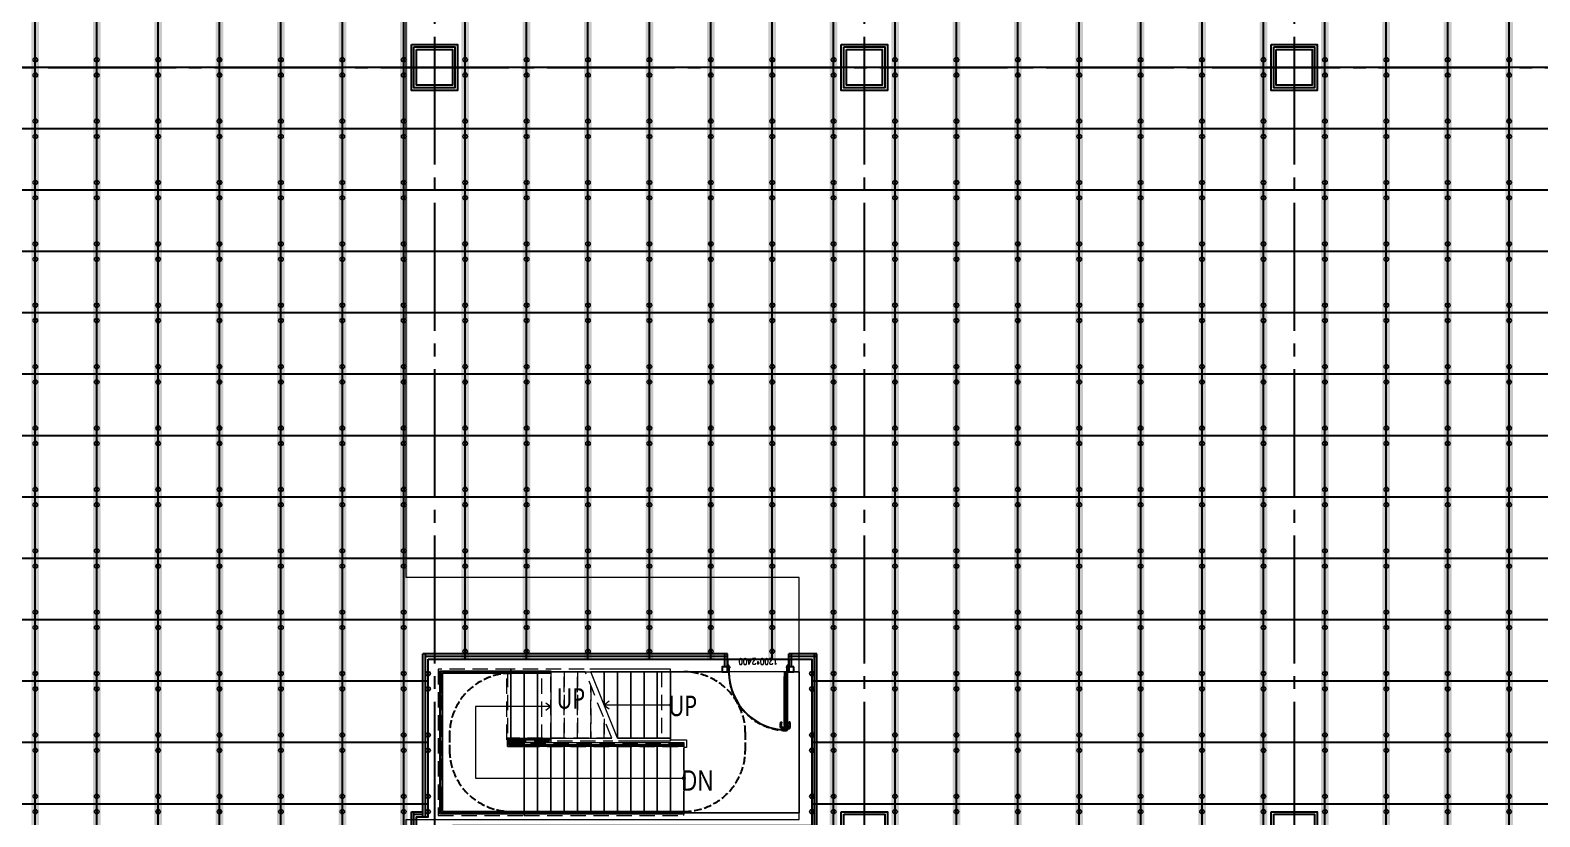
# Model space of a CAD drawing. Header units: millimetres. Extents: x -960 to 41501, y -1010 to 11880.
# Drawn here: x 15170 to 18120, y 4535 to 6073 of the extents above; entities that cross this region are included whole.
import ezdxf
from ezdxf.enums import TextEntityAlignment as Align

# ---------------------------------------------------------------- set-up
doc = ezdxf.new("R2010")
doc.units = ezdxf.units.MM
doc.header["$LTSCALE"] = 100
for name, pattern in [('188K-SM-03-F10-ARCH-PA-Y2257103$0$HIDDEN2', [0.1875, 0.125, -0.0625]), ('X-S-FAB-L10$0$COL-CEN-LIN', [3.25, 2.5, -0.25, 0.25, -0.25]), ('X-S-FAB-L10$0$HIDDEN', [0.4, 0.3, -0.1]), ('X-S-FAB-L10$0$JJP_虛線(退縮線、投影線、地下室範圍、非屬本工程、圖面分區)', [0.45, 0.3, -0.15]), ('X-S-FAB-L10$0$虛線', [0.846667, 0.423333, -0.423333])]:
    doc.linetypes.add(name, pattern=pattern)
for name, color, linetype in [('0-XREF', 7, 'Continuous'), ('188K-SM-03-F10-ARCH-CEIL-Y2257103$0$0-xref', 7, 'Continuous'), ('188K-SM-03-F10-ARCH-CEIL-Y2257103$0$K-CEIL-4.2', 6, 'Continuous'), ('188K-SM-03-F10-ARCH-CEIL-Y2257103$0$K-CEIL-4.2-AREA', 6, 'Continuous'), ('188K-SM-03-F10-ARCH-CEIL-Y2257103$0$K-鋼構', 111, 'Continuous'), ('188K-SM-03-F10-ARCH-PA-Y2257103$0$K-P1S-4.2-單抗', 53, 'Continuous'), ('188K-SM-03-F10-ARCH-PA-Y2257103$0$K-岩棉 2hr 7.5-單抗', 53, 'Continuous'), ('188K-SM-03-F10-ARCH-PA-Y2257103$0$非YK-K-防火門', 53, 'Continuous'), ('X-S-FAB-L10$0$0-DIM-TXT', 8, 'Continuous'), ('X-S-FAB-L10$0$A-STRS', 8, 'Continuous'), ('X-S-FAB-L10$0$A-TEXT', 8, 'Continuous'), ('X-S-FAB-L10$0$A-WALL-IN', 8, 'Continuous'), ('X-S-FAB-L10$0$BLOCK', 8, 'Continuous'), ('X-S-FAB-L10$0$CCL', 8, 'X-S-FAB-L10$0$COL-CEN-LIN'), ('X-S-FAB-L10$0$COL-S', 8, 'Continuous'), ('X-S-FAB-L10$0$DW_Frame', 8, 'Continuous'), ('X-S-FAB-L10$0$HID', 8, 'X-S-FAB-L10$0$HIDDEN'), ('X-S-FAB-L10$0$S-FNDN', 8, 'Continuous'), ('X-S-FAB-L10$0$S-SLAB-SHOW', 8, 'Continuous')]:
    doc.layers.add(name, color=color, linetype=linetype)
doc.layers.add('188K-SM-03-F10-ARCH-CEIL-Y2257103$0$K-吊點-標準', color=6, linetype='Continuous', lineweight=9)
doc.styles.add('188K-SM-03-F10-ARCH-PA-Y2257103$0$Standard', font='txt.shx', dxfattribs={"bigfont": 'chineset.shx'})
doc.styles.add('X-S-FAB-L10$0$CHINA', font='simplex.shx', dxfattribs={"width": 0.75, "bigfont": 'chineset.shx'})
doc.styles.add('X-S-FAB-L10$0$Standard', font='', dxfattribs={"width": 0.8})
doc.styles.add('X-S-FAB-L10$0$TG_NOTE_TEXT', font='simplex.shx', dxfattribs={"width": 0.75, "bigfont": 'chineset.shx'})
doc.styles.get('X-S-FAB-L10$0$Standard').set_extended_font_data('Microsoft JhengHei')

# ---------------------------------------------------------------- blocks, each defined once
blk = doc.blocks.new('X-S-FAB-L10$0$FAB2-L05')
at = {"layer": 'X-S-FAB-L10$0$CCL'}
for p, q in [((-10200, 11005), (-10200, 0)), ((-9360, 11005), (-9360, 0)), ((-8520, 11005), (-8520, 0)), ((-26880, 6720), (1210, 6720))]:
    blk.add_line(p, q, dxfattribs=at)
at = {"layer": 'X-S-FAB-L10$0$COL-S'}
for points in [[(-10235, 6755), (-10165, 6755), (-10165, 6685), (-10235, 6685)], [(-9395, 6755), (-9325, 6755), (-9325, 6685), (-9395, 6685)], [(-8555, 6755), (-8485, 6755), (-8485, 6685), (-8555, 6685)]]:
    blk.add_lwpolyline(points, close=True, dxfattribs=at)
blk = doc.blocks.new('X-S-FAB-L10')
for p, q in [((16532.5, 4843.5), (16532.5, 4818.5)), ((16652.5, 4843.5), (16652.5, 4818.5))]:
    blk.add_line(p, q)
blk.add_lwpolyline([(16649.5, 4818.5), (16649.5, 4704.5), (16645.1, 4704.5), (16645.1, 4818.5)], close=True)
blk.add_arc((16649.5, 4818.5), 114, 180, 270)
at = {"layer": 'X-S-FAB-L10$0$A-STRS', "linetype": 'X-S-FAB-L10$0$JJP_虛線(退縮線、投影線、地下室範圍、非屬本工程、圖面分區)', "lineweight": 0}
for p, q in [((16109.5, 4823.5), (15967.5, 4823.5)), ((15967.5, 4823.5), (15967.5, 4537.5)), ((15972.5, 4542.5), (15972.5, 4818.5)), ((15972.5, 4818.5), (16109.5, 4818.5)), ((15972.5, 4818.5), (15972.5, 4542.5)), ((16109.5, 4818.5), (15972.5, 4818.5)), ((16101.7, 4685.5), (16101.7, 4815.5)), ((16103, 4818.5), (16103, 4688.5)), ((16252.7, 4823.5), (16109.5, 4823.5)), ((16109.5, 4823.5), (16109.5, 4818.5)), ((16109.5, 4818.5), (16109.5, 4823.5)), ((16109.5, 4818.5), (16254.7, 4818.5)), ((16109.5, 4688.5), (16109.5, 4818.5)), ((16109.5, 4688.5), (16109.5, 4818.5)), ((16109.5, 4688.5), (16109.5, 4818.5)), ((16135.5, 4818.5), (16109.5, 4818.5)), ((16109.5, 4818.5), (16109.5, 4688.5)), ((16109.5, 4688.5), (16109.5, 4818.5)), ((16135.5, 4688.5), (16135.5, 4818.5)), ((16161.5, 4818.5), (16135.5, 4818.5)), ((16135.5, 4818.5), (16135.5, 4688.5)), ((16135.5, 4688.5), (16135.5, 4818.5)), ((16161.5, 4688.5), (16161.5, 4818.5)), ((16187.5, 4818.5), (16161.5, 4818.5)), ((16161.5, 4818.5), (16161.5, 4688.5)), ((16161.5, 4688.5), (16161.5, 4818.5)), ((16170.1, 4685.5), (16170.1, 4815.5)), ((16187.5, 4688.5), (16187.5, 4818.5)), ((16213.5, 4818.5), (16187.5, 4818.5)), ((16187.5, 4818.5), (16187.5, 4688.5)), ((16187.5, 4688.5), (16187.5, 4818.5)), ((16213.5, 4688.5), (16213.5, 4818.5)), ((16239.5, 4818.5), (16213.5, 4818.5)), ((16213.5, 4818.5), (16213.5, 4688.5)), ((16213.5, 4688.5), (16213.5, 4818.5)), ((16239.5, 4688.5), (16239.5, 4818.5)), ((16254.7, 4818.5), (16239.5, 4818.5)), ((16239.5, 4818.5), (16239.5, 4688.5)), ((16239.5, 4688.5), (16239.5, 4818.5)), ((16306.7, 4688.5), (16254.7, 4818.5)), ((16403.5, 4818.5), (16403.5, 4688.5)), ((16265.5, 4688.5), (16265.5, 4791.6)), ((16265.5, 4791.6), (16265.5, 4688.5)), ((16265.5, 4688.5), (16265.5, 4791.6)), ((16291.5, 4688.5), (16291.5, 4726.6)), ((16291.5, 4726.6), (16291.5, 4688.5)), ((16291.5, 4688.5), (16291.5, 4726.6)), ((16105.5, 4685.5), (16101.7, 4685.5)), ((16109.5, 4688.5), (16102.5, 4688.5)), ((16102.5, 4688.5), (16102.5, 4672.5)), ((16102.5, 4672.5), (16102.5, 4688.5)), ((16102.5, 4688.5), (16109.5, 4688.5)), ((16102.5, 4672.5), (16135.5, 4672.5)), ((16135.5, 4672.5), (16102.5, 4672.5)), ((16107.5, 4677.5), (16107.5, 4683.5)), ((16107.5, 4683.5), (16109.5, 4683.5)), ((16135.5, 4677.5), (16107.5, 4677.5)), ((16306.7, 4688.5), (16109.5, 4688.5)), ((16109.5, 4688.5), (16109.5, 4683.5)), ((16109.5, 4683.5), (16109.5, 4688.5)), ((16109.5, 4688.5), (16135.5, 4688.5)), ((16109.5, 4683.5), (16308.7, 4683.5)), ((16135.5, 4688.5), (16161.5, 4688.5)), ((16135.5, 4672.5), (16135.5, 4677.5)), ((16447.5, 4677.5), (16135.5, 4677.5)), ((16135.5, 4677.5), (16135.5, 4672.5)), ((16135.5, 4545.5), (16135.5, 4675.5)), ((16135.5, 4672.5), (16447.5, 4672.5)), ((16135.5, 4672.5), (16135.5, 4542.5)), ((16135.5, 4672.5), (16135.5, 4542.5)), ((16135.5, 4672.5), (16135.5, 4542.5)), ((16135.5, 4542.5), (16135.5, 4672.5)), ((16161.5, 4672.5), (16135.5, 4672.5)), ((16135.5, 4672.5), (16135.5, 4542.5)), ((16161.5, 4688.5), (16187.5, 4688.5)), ((16161.5, 4672.5), (16161.5, 4542.5)), ((16161.5, 4542.5), (16161.5, 4672.5)), ((16161.5, 4672.5), (16161.5, 4542.5)), ((16187.5, 4672.5), (16161.5, 4672.5)), ((16187.5, 4688.5), (16213.5, 4688.5)), ((16187.5, 4672.5), (16187.5, 4542.5)), ((16187.5, 4542.5), (16187.5, 4672.5)), ((16187.5, 4672.5), (16187.5, 4542.5)), ((16213.5, 4672.5), (16187.5, 4672.5)), ((16213.5, 4688.5), (16239.5, 4688.5)), ((16213.5, 4672.5), (16213.5, 4542.5)), ((16213.5, 4542.5), (16213.5, 4672.5)), ((16213.5, 4672.5), (16213.5, 4542.5)), ((16239.5, 4672.5), (16213.5, 4672.5)), ((16239.5, 4688.5), (16265.5, 4688.5)), ((16239.5, 4672.5), (16239.5, 4542.5)), ((16239.5, 4542.5), (16239.5, 4672.5)), ((16239.5, 4672.5), (16239.5, 4542.5)), ((16265.5, 4672.5), (16239.5, 4672.5)), ((16265.5, 4688.5), (16291.5, 4688.5)), ((16265.5, 4672.5), (16265.5, 4542.5)), ((16265.5, 4542.5), (16265.5, 4672.5)), ((16265.5, 4672.5), (16265.5, 4542.5)), ((16291.5, 4672.5), (16265.5, 4672.5)), ((16291.5, 4688.5), (16306.7, 4688.5)), ((16291.5, 4672.5), (16291.5, 4542.5)), ((16291.5, 4542.5), (16291.5, 4672.5)), ((16291.5, 4672.5), (16291.5, 4542.5)), ((16317.5, 4672.5), (16291.5, 4672.5)), ((16317.5, 4672.5), (16317.5, 4542.5)), ((16317.5, 4542.5), (16317.5, 4672.5)), ((16317.5, 4672.5), (16317.5, 4542.5)), ((16343.5, 4672.5), (16317.5, 4672.5)), ((16343.5, 4672.5), (16343.5, 4542.5)), ((16343.5, 4542.5), (16343.5, 4672.5)), ((16343.5, 4672.5), (16343.5, 4542.5)), ((16369.5, 4672.5), (16343.5, 4672.5)), ((16369.5, 4672.5), (16369.5, 4542.5)), ((16369.5, 4542.5), (16369.5, 4672.5)), ((16369.5, 4672.5), (16369.5, 4542.5)), ((16395.5, 4672.5), (16369.5, 4672.5)), ((16395.5, 4672.5), (16395.5, 4542.5)), ((16395.5, 4542.5), (16395.5, 4672.5)), ((16395.5, 4672.5), (16395.5, 4542.5)), ((16421.5, 4672.5), (16395.5, 4672.5)), ((16421.5, 4672.5), (16421.5, 4542.5)), ((16421.5, 4542.5), (16421.5, 4672.5)), ((16421.5, 4672.5), (16421.5, 4542.5)), ((16447.5, 4672.5), (16421.5, 4672.5)), ((16447.5, 4672.5), (16447.5, 4677.5)), ((16447.5, 4542.5), (16447.5, 4672.5)), ((15967.5, 4537.5), (16135.5, 4537.5)), ((16135.5, 4542.5), (15972.5, 4542.5)), ((15972.5, 4542.5), (16135.5, 4542.5)), ((16135.5, 4537.5), (16135.5, 4542.5)), ((16447.5, 4542.5), (16135.5, 4542.5)), ((16135.5, 4542.5), (16135.5, 4537.5)), ((16135.5, 4542.5), (16161.5, 4542.5)), ((16135.5, 4537.5), (16447.5, 4537.5)), ((16161.5, 4542.5), (16187.5, 4542.5)), ((16187.5, 4542.5), (16213.5, 4542.5)), ((16213.5, 4542.5), (16239.5, 4542.5)), ((16239.5, 4542.5), (16265.5, 4542.5)), ((16265.5, 4542.5), (16291.5, 4542.5)), ((16291.5, 4542.5), (16317.5, 4542.5)), ((16317.5, 4542.5), (16343.5, 4542.5)), ((16343.5, 4542.5), (16369.5, 4542.5)), ((16369.5, 4542.5), (16395.5, 4542.5)), ((16395.5, 4542.5), (16421.5, 4542.5)), ((16421.5, 4542.5), (16447.5, 4542.5)), ((16447.5, 4537.5), (16447.5, 4542.5))]:
    blk.add_line(p, q, dxfattribs=at)
at = {"layer": 'X-S-FAB-L10$0$A-STRS', "lineweight": 0}
for p, q in [((15970.5, 4540.5), (15970.5, 4820.5)), ((15970.5, 4820.5), (16109.5, 4820.5)), ((16109.5, 4815.5), (15975.5, 4815.5)), ((15975.5, 4815.5), (15975.5, 4545.5)), ((15975.5, 4545.5), (15975.5, 4815.5)), ((15975.5, 4815.5), (16101.7, 4815.5)), ((15975.5, 4545.5), (15975.5, 4815.5)), ((15975.5, 4815.5), (16109.5, 4815.5)), ((16101.7, 4815.5), (16109.5, 4815.5)), ((16109.5, 4815.5), (16109.5, 4820.5)), ((16109.5, 4820.5), (16187.5, 4820.5)), ((16109.5, 4820.5), (16109.5, 4815.5)), ((16187.5, 4815.5), (16109.5, 4815.5)), ((16109.5, 4815.5), (16187.5, 4815.5)), ((16109.5, 4815.5), (16109.5, 4685.5)), ((16109.5, 4815.5), (16109.5, 4685.5)), ((16109.5, 4815.5), (16109.5, 4685.5)), ((16109.5, 4685.5), (16109.5, 4815.5)), ((16109.5, 4815.5), (16135.5, 4815.5)), ((16109.5, 4815.5), (16109.5, 4685.5)), ((16135.5, 4815.5), (16135.5, 4685.5)), ((16135.5, 4685.5), (16135.5, 4815.5)), ((16135.5, 4815.5), (16161.5, 4815.5)), ((16135.5, 4815.5), (16135.5, 4685.5)), ((16161.5, 4815.5), (16161.5, 4685.5)), ((16161.5, 4685.5), (16161.5, 4815.5)), ((16161.5, 4815.5), (16187.5, 4815.5)), ((16161.5, 4815.5), (16161.5, 4685.5)), ((16187.5, 4820.5), (16187.5, 4815.5)), ((16187.5, 4815.5), (16187.5, 4685.5)), ((16187.5, 4815.5), (16187.5, 4685.5)), ((16421.5, 4823.5), (16263.5, 4823.5)), ((16265.5, 4818.5), (16421.5, 4818.5)), ((16421.5, 4818.5), (16265.5, 4818.5)), ((16291.5, 4818.5), (16265.5, 4818.5)), ((16317.5, 4688.5), (16265.5, 4818.5)), ((16291.5, 4753.5), (16291.5, 4818.5)), ((16317.5, 4818.5), (16291.5, 4818.5)), ((16291.5, 4818.5), (16291.5, 4753.5)), ((16291.5, 4753.5), (16291.5, 4818.5)), ((16317.5, 4688.5), (16317.5, 4818.5)), ((16343.5, 4818.5), (16317.5, 4818.5)), ((16317.5, 4818.5), (16317.5, 4688.5)), ((16317.5, 4688.5), (16317.5, 4818.5)), ((16343.5, 4688.5), (16343.5, 4818.5)), ((16369.5, 4818.5), (16343.5, 4818.5)), ((16343.5, 4818.5), (16343.5, 4688.5)), ((16343.5, 4688.5), (16343.5, 4818.5)), ((16369.5, 4688.5), (16369.5, 4818.5)), ((16395.5, 4818.5), (16369.5, 4818.5)), ((16369.5, 4818.5), (16369.5, 4688.5)), ((16369.5, 4688.5), (16369.5, 4818.5)), ((16395.5, 4688.5), (16395.5, 4818.5)), ((16421.5, 4818.5), (16395.5, 4818.5)), ((16395.5, 4818.5), (16395.5, 4688.5)), ((16395.5, 4688.5), (16395.5, 4818.5)), ((16421.5, 4818.5), (16421.5, 4823.5)), ((16421.5, 4688.5), (16421.5, 4818.5)), ((16421.5, 4688.5), (16421.5, 4818.5)), ((16109.5, 4750.5), (16040.5, 4750.5)), ((16040.5, 4750.5), (16040.5, 4610.5)), ((16161.5, 4750.5), (16109.5, 4750.5)), ((16187.5, 4750.5), (16161.5, 4750.5)), ((16177.5, 4758), (16187.5, 4750.5)), ((16187.5, 4750.5), (16177.5, 4743)), ((16301.5, 4761), (16291.5, 4753.5)), ((16395.5, 4753.5), (16291.5, 4753.5)), ((16291.5, 4753.5), (16301.5, 4746)), ((16421.5, 4753.5), (16395.5, 4753.5)), ((16105.5, 4675.5), (16105.5, 4685.5)), ((16105.5, 4685.5), (16109.5, 4685.5)), ((16109.5, 4685.5), (16105.5, 4685.5)), ((16105.5, 4685.5), (16105.5, 4675.5)), ((16109.5, 4685.5), (16105.5, 4685.5)), ((16105.5, 4685.5), (16105.5, 4675.5)), ((16135.5, 4675.5), (16105.5, 4675.5)), ((16105.5, 4675.5), (16135.5, 4675.5)), ((16105.5, 4675.5), (16135.5, 4675.5)), ((16109.5, 4680.5), (16109.5, 4685.5)), ((16109.5, 4685.5), (16187.5, 4685.5)), ((16109.5, 4685.5), (16109.5, 4680.5)), ((16187.5, 4685.5), (16109.5, 4685.5)), ((16135.5, 4685.5), (16109.5, 4685.5)), ((16187.5, 4680.5), (16109.5, 4680.5)), ((16109.5, 4680.5), (16110.5, 4680.5)), ((16110.5, 4680.5), (16135.5, 4680.5)), ((16161.5, 4685.5), (16135.5, 4685.5)), ((16135.5, 4680.5), (16135.5, 4675.5)), ((16135.5, 4680.5), (16447.5, 4680.5)), ((16135.5, 4675.5), (16135.5, 4680.5)), ((16447.5, 4675.5), (16135.5, 4675.5)), ((16135.5, 4675.5), (16447.5, 4675.5)), ((16135.5, 4545.5), (16135.5, 4675.5)), ((16135.5, 4545.5), (16135.5, 4675.5)), ((16135.5, 4675.5), (16135.5, 4545.5)), ((16135.5, 4545.5), (16135.5, 4675.5)), ((16135.5, 4675.5), (16161.5, 4675.5)), ((16187.5, 4685.5), (16161.5, 4685.5)), ((16161.5, 4545.5), (16161.5, 4675.5)), ((16161.5, 4675.5), (16161.5, 4545.5)), ((16161.5, 4545.5), (16161.5, 4675.5)), ((16161.5, 4675.5), (16187.5, 4675.5)), ((16187.5, 4685.5), (16187.5, 4680.5)), ((16187.5, 4545.5), (16187.5, 4675.5)), ((16187.5, 4675.5), (16187.5, 4545.5)), ((16187.5, 4545.5), (16187.5, 4675.5)), ((16187.5, 4675.5), (16213.5, 4675.5)), ((16213.5, 4545.5), (16213.5, 4675.5)), ((16213.5, 4675.5), (16213.5, 4545.5)), ((16213.5, 4545.5), (16213.5, 4675.5)), ((16213.5, 4675.5), (16239.5, 4675.5)), ((16239.5, 4545.5), (16239.5, 4675.5)), ((16239.5, 4675.5), (16239.5, 4545.5)), ((16239.5, 4545.5), (16239.5, 4675.5)), ((16239.5, 4675.5), (16265.5, 4675.5)), ((16265.5, 4545.5), (16265.5, 4675.5)), ((16265.5, 4675.5), (16265.5, 4545.5)), ((16265.5, 4545.5), (16265.5, 4675.5)), ((16265.5, 4675.5), (16291.5, 4675.5)), ((16291.5, 4545.5), (16291.5, 4675.5)), ((16291.5, 4675.5), (16291.5, 4545.5)), ((16291.5, 4545.5), (16291.5, 4675.5)), ((16291.5, 4675.5), (16317.5, 4675.5)), ((16421.5, 4688.5), (16317.5, 4688.5)), ((16317.5, 4688.5), (16421.5, 4688.5)), ((16317.5, 4688.5), (16343.5, 4688.5)), ((16317.5, 4545.5), (16317.5, 4675.5)), ((16317.5, 4675.5), (16317.5, 4545.5)), ((16317.5, 4545.5), (16317.5, 4675.5)), ((16317.5, 4675.5), (16343.5, 4675.5)), ((16319.5, 4683.5), (16421.5, 4683.5)), ((16343.5, 4688.5), (16369.5, 4688.5)), ((16343.5, 4545.5), (16343.5, 4675.5)), ((16343.5, 4675.5), (16343.5, 4545.5)), ((16343.5, 4545.5), (16343.5, 4675.5)), ((16343.5, 4675.5), (16369.5, 4675.5)), ((16369.5, 4688.5), (16395.5, 4688.5)), ((16369.5, 4545.5), (16369.5, 4675.5)), ((16369.5, 4675.5), (16369.5, 4545.5)), ((16369.5, 4545.5), (16369.5, 4675.5)), ((16369.5, 4675.5), (16395.5, 4675.5)), ((16395.5, 4688.5), (16421.5, 4688.5)), ((16395.5, 4545.5), (16395.5, 4675.5)), ((16395.5, 4675.5), (16395.5, 4545.5)), ((16395.5, 4545.5), (16395.5, 4675.5)), ((16395.5, 4675.5), (16421.5, 4675.5)), ((16421.5, 4683.5), (16421.5, 4688.5)), ((16421.5, 4545.5), (16421.5, 4675.5)), ((16421.5, 4675.5), (16421.5, 4545.5)), ((16421.5, 4545.5), (16421.5, 4675.5)), ((16421.5, 4675.5), (16447.5, 4675.5)), ((16447.5, 4680.5), (16447.5, 4675.5)), ((16447.5, 4675.5), (16447.5, 4545.5)), ((16447.5, 4675.5), (16447.5, 4545.5)), ((16040.5, 4610.5), (16135.5, 4610.5)), ((16135.5, 4610.5), (16421.5, 4610.5)), ((16421.5, 4610.5), (16447.5, 4610.5)), ((15975.5, 4545.5), (16135.5, 4545.5)), ((16135.5, 4545.5), (15975.5, 4545.5)), ((16135.5, 4545.5), (15975.5, 4545.5)), ((16135.5, 4545.5), (16135.5, 4540.5)), ((16135.5, 4545.5), (16447.5, 4545.5)), ((16135.5, 4540.5), (16135.5, 4545.5)), ((16447.5, 4545.5), (16135.5, 4545.5)), ((16161.5, 4545.5), (16135.5, 4545.5)), ((16187.5, 4545.5), (16161.5, 4545.5)), ((16213.5, 4545.5), (16187.5, 4545.5)), ((16239.5, 4545.5), (16213.5, 4545.5)), ((16265.5, 4545.5), (16239.5, 4545.5)), ((16291.5, 4545.5), (16265.5, 4545.5)), ((16317.5, 4545.5), (16291.5, 4545.5)), ((16343.5, 4545.5), (16317.5, 4545.5)), ((16369.5, 4545.5), (16343.5, 4545.5)), ((16395.5, 4545.5), (16369.5, 4545.5)), ((16421.5, 4545.5), (16395.5, 4545.5)), ((16447.5, 4545.5), (16421.5, 4545.5)), ((16447.5, 4545.5), (16447.5, 4540.5)), ((16135.5, 4540.5), (15970.5, 4540.5)), ((16447.5, 4540.5), (16135.5, 4540.5))]:
    blk.add_line(p, q, dxfattribs=at)
at = {"layer": 'X-S-FAB-L10$0$A-STRS', "linetype": 'X-S-FAB-L10$0$虛線', "lineweight": 0}
for p, q in [((15972.5, 4818.5), (15972.5, 4542.5)), ((16103, 4818.5), (15972.5, 4818.5)), ((16109.5, 4818.5), (16103, 4818.5)), ((16254.7, 4818.5), (16109.5, 4818.5)), ((16102.5, 4672.5), (16102.5, 4688.5)), ((16102.5, 4688.5), (16103, 4688.5)), ((16135.5, 4672.5), (16102.5, 4672.5)), ((16103, 4688.5), (16109.5, 4688.5)), ((16109.5, 4688.5), (16306.7, 4688.5)), ((16447.5, 4672.5), (16135.5, 4672.5)), ((16447.5, 4542.5), (16447.5, 4672.5)), ((15972.5, 4542.5), (16135.5, 4542.5)), ((16135.5, 4542.5), (16447.5, 4542.5))]:
    blk.add_line(p, q, dxfattribs=at)
at = {"layer": 'X-S-FAB-L10$0$A-STRS', "lineweight": 0, "flags": 128}
for points in [[(16421.5, 4756, 1), (16421.5, 4751, 1)], [(16447.5, 4608, -1), (16447.5, 4613, -1)]]:
    blk.add_lwpolyline(points, format="xyb", close=True, dxfattribs=at)
at = {"layer": 'X-S-FAB-L10$0$A-WALL-IN', "lineweight": 0}
for p, q in [((15947.5, 4843.5), (15947.5, 4818.5)), ((16532.5, 4843.5), (15947.5, 4843.5)), ((16672.5, 4843.5), (16652.5, 4843.5)), ((15972.5, 4818.5), (16532.5, 4818.5)), ((16652.5, 4818.5), (16672.5, 4818.5))]:
    blk.add_line(p, q, dxfattribs=at)
at = {"layer": 'X-S-FAB-L10$0$A-WALL-IN', "lineweight": 0, "flags": 128}
for points in [[(16697.5, 4843.5), (16672.5, 4843.5)], [(16697.5, 4542.5), (16697.5, 4843.5)], [(15947.5, 4818.5), (15947.5, 4542.5)], [(15972.5, 4542.5), (15972.5, 4818.5)], [(16672.5, 4818.5), (16672.5, 4542.5)], [(15947.5, 4535), (15947.5, 4542.5)], [(16672.5, 4542.5), (15972.5, 4542.5)], [(16697.5, 4517.5), (16697.5, 4542.5)]]:
    blk.add_lwpolyline(points, dxfattribs=at)
at = {"layer": 'X-S-FAB-L10$0$COL-S'}
for p, q in [((15925, 6035), (15995, 6035)), ((15925, 5965), (15925, 6035)), ((15995, 6035), (15995, 5965)), ((16765, 6035), (16835, 6035)), ((16765, 5965), (16765, 6035)), ((16835, 6035), (16835, 5965)), ((17605, 6035), (17675, 6035)), ((17605, 5965), (17605, 6035)), ((17675, 6035), (17675, 5965)), ((15995, 5965), (15925, 5965)), ((16835, 5965), (16765, 5965)), ((17675, 5965), (17605, 5965))]:
    blk.add_line(p, q, dxfattribs=at)
at = {"layer": 'X-S-FAB-L10$0$DW_Frame'}
for points in [[(16532.5, 4818.5), (16535.5, 4818.5), (16535.5, 4830.5), (16532.5, 4830.5)], [(16652.5, 4830.5), (16649.5, 4830.5), (16649.5, 4818.5), (16652.5, 4818.5)]]:
    blk.add_lwpolyline(points, dxfattribs=at)
at = {"layer": 'X-S-FAB-L10$0$HID', "ltscale": 0.5}
for p, q in [((15989.5, 4695.5), (15989.5, 4665.5)), ((16567.5, 4665.5), (16567.5, 4698.5))]:
    blk.add_line(p, q, dxfattribs=at)
for centre, start, end in [((16109.5, 4695.5), 90, 180), ((16447.5, 4698.5), 0, 90), ((16109.5, 4665.5), 180, 270), ((16447.5, 4665.5), 270, 0)]:
    blk.add_arc(centre, 120, start, end, dxfattribs=at)
at = {"layer": 'X-S-FAB-L10$0$S-FNDN', "lineweight": 0, "flags": 128}
blk.add_lwpolyline([(11070, 4530), (11935, 4530), (11935, -55), (12665, -55), (12665, -270), (15175, -270), (15175, -55), (15905, -55), (15905, 4530), (16672.5, 4530), (16672.5, 5003), (15905, 5003), (15905, 9055), (11935, 9055), (11935, 5003), (11070, 5003)], close=True, dxfattribs=at)
at = {"layer": 'X-S-FAB-L10$0$S-SLAB-SHOW', "lineweight": 0, "flags": 128}
blk.add_lwpolyline([(16421.5, 4685.5), (16452.5, 4685.5), (16452.5, 4670.5), (16447.5, 4670.5), (16447.5, 4542.5), (16672.5, 4542.5), (16672.5, 4818.5), (16421.5, 4818.5)], close=True, dxfattribs=at)
blk.add_lwpolyline([(16421.5, 4685.5), (16452.5, 4685.5), (16452.5, 4670.5), (16447.5, 4670.5), (16447.5, 4542.5), (16672.5, 4542.5), (16672.5, 4818.5), (16421.5, 4818.5)], close=True, dxfattribs=at)
at = {"layer": 'X-S-FAB-L10$0$BLOCK'}
blk.add_blockref('X-S-FAB-L10$0$FAB2-L05', (26160, -720), dxfattribs=at)
at = {"style": 'X-S-FAB-L10$0$TG_NOTE_TEXT', "width": 0.5, "flags": 1}
for p in [(7463.3, 9020), (18268.3, 8649), (11197.8, 4800.2), (16485.8, 4800.2), (25420.3, 2635), (13360, 320, 0), (7463.3, -33.3)]:
    blk.add_attdef('WH', text='', height=20, dxfattribs=at).set_placement(p, align=Align.BOTTOM_LEFT)
at = {"width": 0.5}
for style, p in [('X-S-FAB-L10$0$TG_NOTE_TEXT', (7585, 9020)), ('X-S-FAB-L10$0$TG_NOTE_TEXT', (18390, 8649)), ('X-S-FAB-L10$0$TG_NOTE_TEXT', (11117.5, 4813.5)), ('X-S-FAB-L10$0$TG_NOTE_TEXT', (16607.5, 4813.5)), ('X-S-FAB-L10$0$TG_NOTE_TEXT', (25350, 2635)), ('X-S-FAB-L10$0$Standard', (13129.4, 325, 0)), ('X-S-FAB-L10$0$TG_NOTE_TEXT', (7585, -20))]:
    blk.add_attdef('DESC', text='', height=10, dxfattribs=dict(at, style=style)).set_placement(p, align=Align.BOTTOM_LEFT)
for tag, style, p in [('TYPE', 'X-S-FAB-L10$0$TG_NOTE_TEXT', (7619.3, 9020)), ('NO', 'X-S-FAB-L10$0$TG_NOTE_TEXT', (7650.1, 9020)), ('TYPE', 'X-S-FAB-L10$0$TG_NOTE_TEXT', (18424.2, 8649)), ('NO', 'X-S-FAB-L10$0$TG_NOTE_TEXT', (18455, 8649)), ('NO', 'X-S-FAB-L10$0$TG_NOTE_TEXT', (11088.6, 4813.5)), ('TYPE', 'X-S-FAB-L10$0$TG_NOTE_TEXT', (11151.8, 4813.5)), ('TYPE', 'X-S-FAB-L10$0$TG_NOTE_TEXT', (16641.8, 4813.5)), ('NO', 'X-S-FAB-L10$0$TG_NOTE_TEXT', (16672.6, 4813.5)), ('NO', 'X-S-FAB-L10$0$TG_NOTE_TEXT', (25313, 2635)), ('TYPE', 'X-S-FAB-L10$0$TG_NOTE_TEXT', (25350, 2635)), ('NO', 'X-S-FAB-L10$0$Standard', (13100, 320, 0)), ('TYPE', 'X-S-FAB-L10$0$Standard', (13129.4, 320, 0)), ('TYPE', 'X-S-FAB-L10$0$TG_NOTE_TEXT', (7619.3, -20)), ('NO', 'X-S-FAB-L10$0$TG_NOTE_TEXT', (7650.1, -20))]:
    blk.add_attdef(tag, text='', height=10, dxfattribs=dict(at, style=style)).set_placement(p, align=Align.BOTTOM_RIGHT)
at = {"style": 'X-S-FAB-L10$0$TG_NOTE_TEXT', "width": 0.5, "flags": 1}
for rotation, p in [(180, (43, 7480)), (180, (943, 7480)), (90, (24310, 3717.8)), (270, (17080, 1711.7))]:
    blk.add_attdef('WH', text='', height=20, rotation=rotation, dxfattribs=at).set_placement(p, align=Align.BOTTOM_LEFT)
at = {"width": 0.5}
for rotation, style, p in [(180, 'X-S-FAB-L10$0$Standard', (317.6, 7480)), (180, 'X-S-FAB-L10$0$Standard', (1217.6, 7480)), (90, 'X-S-FAB-L10$0$TG_NOTE_TEXT', (24310, 3647.5)), (270, 'X-S-FAB-L10$0$TG_NOTE_TEXT', (17080, 1605))]:
    blk.add_attdef('DESC', text='', height=10, rotation=rotation, dxfattribs=dict(at, style=style)).set_placement(p, align=Align.BOTTOM_LEFT)
for tag, rotation, style, p in [('TYPE', 180, 'X-S-FAB-L10$0$Standard', (317.6, 7480)), ('NO', 180, 'X-S-FAB-L10$0$Standard', (347, 7480)), ('TYPE', 180, 'X-S-FAB-L10$0$Standard', (1217.6, 7480)), ('NO', 180, 'X-S-FAB-L10$0$Standard', (1247, 7480)), ('TYPE', 90, 'X-S-FAB-L10$0$TG_NOTE_TEXT', (24310, 3647.5)), ('NO', 90, 'X-S-FAB-L10$0$TG_NOTE_TEXT', (24310, 3610.5)), ('TYPE', 270, 'X-S-FAB-L10$0$TG_NOTE_TEXT', (17080, 1605)), ('NO', 270, 'X-S-FAB-L10$0$TG_NOTE_TEXT', (17080, 1573))]:
    blk.add_attdef(tag, text='', height=10, rotation=rotation, dxfattribs=dict(at, style=style)).set_placement(p, align=Align.BOTTOM_RIGHT)
at = {"layer": 'X-S-FAB-L10$0$0-DIM-TXT', "style": 'X-S-FAB-L10$0$CHINA', "width": 0.75}
for p in [(667.4, 7855.1, -2689.4), (22627.4, 6728.8), (25644.7, 6728.8), (24778.8, 5569.1), (1118.3, 4980), (417.8, 4594.6), (22927.4, 4330.1), (23874.8, 4355), (23749.9, 3901.4), (417.8, 3765.2), (1118.3, 3730), (417.8, 3115.8), (536.9, 2227.8), (16909, 1782.7), (888.4, 880.5), (16977.4, 750), (18878.8, 750), (25641.2, 553.2), (21364, 526.9)]:
    blk.add_attdef('HIG', text='', height=80, dxfattribs=at).set_placement(p, align=Align.MIDDLE_LEFT)
at = {"layer": 'X-S-FAB-L10$0$A-TEXT', "style": 'X-S-FAB-L10$0$Standard', "width": 0.8}
for s, p in [('UP', (16198.9, 4746.4)), ('UP', (16417.7, 4731.9)), ('DN', (16443.3, 4585.9))]:
    blk.add_text(s, height=40, dxfattribs=at).set_placement(p)
blk = doc.blocks.new('188K-SM-03-F10-ARCH-CEIL-Y2257103$0$A$C2CA95053')
h = blk.add_hatch(color=256)
edge = h.paths.add_edge_path()
edge.add_arc((0, 0), 0.5, 0, 360)
for p, q in [((3.2, 3.2), (-3.2, -3.2)), ((3.2, -3.2), (-3.2, 3.2))]:
    blk.add_line(p, q)
blk.add_lwpolyline([(-1.6, 2.5), (-1.6, -2.5), (1.6, -2.5), (1.6, 2.5)], close=True)
for radius in [4.5, 0.5]:
    blk.add_circle((0, 0), radius)
blk = doc.blocks.new('188K-SM-03-F10-ARCH-CEIL-Y2257103$0$天花板吊點-附調整片 - 3_8_螺桿吊架 100 mm 高調整片-V1-1FL')
blk.add_blockref('188K-SM-03-F10-ARCH-CEIL-Y2257103$0$A$C2CA95053', (0, 0))
blk = doc.blocks.new('188K-SM-03-F10-ARCH-CEIL-Y2257103')
at = {"layer": '188K-SM-03-F10-ARCH-CEIL-Y2257103$0$0-xref'}
blk.add_lwpolyline([(17605, 6035), (17675, 6035), (17675, 5965), (17605, 5965)], close=True, dxfattribs=at)
at = {"layer": '188K-SM-03-F10-ARCH-CEIL-Y2257103$0$K-CEIL-4.2'}
for p, q in [((15180, 312.7), (15180, 8632.2)), ((15300, 312.7), (15300, 8632.2)), ((15420, 312.7), (15420, 8632.2)), ((15540, 312.7), (15540, 8632.2)), ((15660, 312.7), (15660, 8632.2)), ((15780, 312.7), (15780, 8632.2)), ((15900, 312.7), (15900, 8632.2)), ((16020, 4843.5), (16020, 8632.2)), ((16140, 4843.5), (16140, 8632.2)), ((16260, 4843.5), (16260, 8632.2)), ((16380, 4843.5), (16380, 8632.2)), ((16500, 4843.5), (16500, 8632.2)), ((16620, 4843.5), (16620, 8632.2)), ((16740, 312.7), (16740, 8632.2)), ((16860, 2067.7), (16860, 8632.2)), ((16980, 2067.7), (16980, 8632.2)), ((17100, 2067.7), (17100, 8632.2)), ((17220, 2067.7), (17220, 8632.2)), ((17340, 2067.7), (17340, 8632.2)), ((17460, 2067.7), (17460, 8632.2)), ((17580, 2067.7), (17580, 8632.2)), ((17700, 2067.7), (17700, 8626.2)), ((17820, 2067.7), (17820, 8626.2)), ((17940, 2067.7), (17940, 8626.2)), ((18060, 2067.7), (18060, 8626.2)), ((21180, 6000), (1847.7, 6000)), ((24297.2, 5880), (1847.7, 5880)), ((24297.2, 5760), (1847.7, 5760)), ((24297.2, 5640), (1847.7, 5640)), ((23572.2, 5520), (1847.7, 5520)), ((23572.2, 5400), (1847.7, 5400)), ((23572.2, 5280), (1847.7, 5280)), ((23572.2, 5160), (1847.7, 5160)), ((23572.2, 5040), (1847.7, 5040)), ((23502.2, 4920), (1847.7, 4920)), ((15947.5, 4800), (11777.5, 4800)), ((23502.2, 4800), (16697.5, 4800)), ((15947.5, 4680), (11777.5, 4680)), ((23502.2, 4680), (16697.5, 4680)), ((15947.5, 4560), (11777.5, 4560)), ((23502.2, 4560), (16697.5, 4560))]:
    blk.add_line(p, q, dxfattribs=at)
at = {"layer": '188K-SM-03-F10-ARCH-CEIL-Y2257103$0$K-CEIL-4.2-AREA'}
for points in [[(15925, 6035), (15995, 6035), (15995, 5965), (15925, 5965)], [(16765, 6035), (16835, 6035), (16835, 5965), (16765, 5965)], [(15947.5, 4843.5), (16697.5, 4843.5), (16697.5, 4517.5), (15995, 4517.5), (15995.2, 4465), (15925, 4465), (15925, 4535), (15947.5, 4535)]]:
    blk.add_lwpolyline(points, close=True, dxfattribs=at)
at = {"layer": '188K-SM-03-F10-ARCH-CEIL-Y2257103$0$K-鋼構', "const_width": 15, "elevation": 0}
for points in [[(15180, 9007.5), (15180, 230)], [(15300, 9007.5), (15300, 230)], [(15420, 9007.5), (15420, 230)], [(15540, 8769.9), (15540, 230)], [(15660, 8769.9), (15660, 230)], [(15780, 8769.9), (15780, 230)], [(15900, 8769.9), (15900, 230)], [(16020, 8769.9), (16020, 4843.5)], [(16140, 8769.9), (16140, 4843.5)], [(16260, 8769.9), (16260, 4843.5)], [(16380, 8769.9), (16380, 4843.5)], [(16500, 8769.9), (16500, 4843.5)], [(16620, 8769.9), (16620, 4843.5)], [(16740, 8769.9), (16740, 230)], [(16860, 8769.9), (16860, 2060)], [(16980, 8769.9), (16980, 2060)], [(17099.9, 8769.9), (17099.9, 1885)], [(17219.9, 8769.9), (17219.9, 1885)], [(17339.9, 8769.9), (17339.9, 1885)], [(17460, 8769.9), (17460, 1885)], [(17580, 8769.9), (17580, 1885)], [(17699.9, 8629), (17699.9, 1885)], [(17819.9, 8629), (17819.9, 1885)], [(17939.9, 8629), (17939.9, 1885)], [(18060, 8629), (18060, 1885)]]:
    blk.add_lwpolyline(points, dxfattribs=at)
at = {"layer": '188K-SM-03-F10-ARCH-CEIL-Y2257103$0$K-吊點-標準', "color": 170, "lineweight": 18, "rotation": 179.9999999999997}
for p in [(15180, 6015), (15300, 6015), (15420, 6015), (15540, 6015), (15660, 6015), (15780, 6015), (15900, 6015), (16020, 6015), (16140, 6015), (16260, 6015), (16380, 6015), (16500, 6015), (16620, 6015), (16740, 6015), (16860, 6015), (16980, 6015), (17100, 6015), (17220, 6015), (17340, 6015), (17460, 6015), (17580, 6015), (17700, 6015), (17820, 6015), (17940, 6015), (18060, 6015), (15180, 5985), (15300, 5985), (15420, 5985), (15540, 5985), (15660, 5985), (15780, 5985), (15900, 5985), (16020, 5985), (16140, 5985), (16260, 5985), (16380, 5985), (16500, 5985), (16620, 5985), (16740, 5985), (16860, 5985), (16980, 5985), (17100, 5985), (17220, 5985), (17340, 5985), (17460, 5985), (17580, 5985), (17700, 5985), (17820, 5985), (17940, 5985), (18060, 5985), (15180, 5895), (15300, 5895), (15420, 5895), (15540, 5895), (15660, 5895), (15780, 5895), (15900, 5895), (16020, 5895), (16140, 5895), (16260, 5895), (16380, 5895), (16500, 5895), (16620, 5895), (16740, 5895), (16860, 5895), (16980, 5895), (17100, 5895), (17220, 5895), (17340, 5895), (17460, 5895), (17580, 5895), (17700, 5895), (17820, 5895), (17940, 5895), (18060, 5895), (15180, 5865), (15300, 5865), (15420, 5865), (15540, 5865), (15660, 5865), (15780, 5865), (15900, 5865), (16020, 5865), (16140, 5865), (16260, 5865), (16380, 5865), (16500, 5865), (16620, 5865), (16740, 5865), (16860, 5865), (16980, 5865), (17100, 5865), (17220, 5865), (17340, 5865), (17460, 5865), (17580, 5865), (17700, 5865), (17820, 5865), (17940, 5865), (18060, 5865), (15180, 5775), (15300, 5775), (15420, 5775), (15540, 5775), (15660, 5775), (15780, 5775), (15900, 5775), (16020, 5775), (16140, 5775), (16260, 5775), (16380, 5775), (16500, 5775), (16620, 5775), (16740, 5775), (16860, 5775), (16980, 5775), (17100, 5775), (17220, 5775), (17340, 5775), (17460, 5775), (17580, 5775), (17700, 5775), (17820, 5775), (17940, 5775), (18060, 5775), (15180, 5745), (15300, 5745), (15420, 5745), (15540, 5745), (15660, 5745), (15780, 5745), (15900, 5745), (16020, 5745), (16140, 5745), (16260, 5745), (16380, 5745), (16500, 5745), (16620, 5745), (16740, 5745), (16860, 5745), (16980, 5745), (17100, 5745), (17220, 5745), (17340, 5745), (17460, 5745), (17580, 5745), (17700, 5745), (17820, 5745), (17940, 5745), (18060, 5745), (15180, 5655), (15300, 5655), (15420, 5655), (15540, 5655), (15660, 5655), (15780, 5655), (15900, 5655), (16020, 5655), (16140, 5655), (16260, 5655), (16380, 5655), (16500, 5655), (16620, 5655), (16740, 5655), (16860, 5655), (16980, 5655), (17100, 5655), (17220, 5655), (17340, 5655), (17460, 5655), (17580, 5655), (17700, 5655), (17820, 5655), (17940, 5655), (18060, 5655), (15180, 5625), (15300, 5625), (15420, 5625), (15540, 5625), (15660, 5625), (15780, 5625), (15900, 5625), (16020, 5625), (16140, 5625), (16260, 5625), (16380, 5625), (16500, 5625), (16620, 5625), (16740, 5625), (16860, 5625), (16980, 5625), (17100, 5625), (17220, 5625), (17340, 5625), (17460, 5625), (17580, 5625), (17700, 5625), (17820, 5625), (17940, 5625), (18060, 5625), (15180, 5535), (15300, 5535), (15420, 5535), (15540, 5535), (15660, 5535), (15780, 5535), (15900, 5535), (16020, 5535), (16140, 5535), (16260, 5535), (16380, 5535), (16500, 5535), (16620, 5535), (16740, 5535), (16860, 5535), (16980, 5535), (17100, 5535), (17220, 5535), (17340, 5535), (17460, 5535), (17580, 5535), (17700, 5535), (17820, 5535), (17940, 5535), (18060, 5535), (15180, 5505), (15300, 5505), (15420, 5505), (15540, 5505), (15660, 5505), (15780, 5505), (15900, 5505), (16020, 5505), (16140, 5505), (16260, 5505), (16380, 5505), (16500, 5505), (16620, 5505), (16740, 5505), (16860, 5505), (16980, 5505), (17100, 5505), (17220, 5505), (17340, 5505), (17460, 5505), (17580, 5505), (17700, 5505), (17820, 5505), (17940, 5505), (18060, 5505), (15180, 5415), (15300, 5415), (15420, 5415), (15540, 5415), (15660, 5415), (15780, 5415), (15900, 5415), (16020, 5415), (16140, 5415), (16260, 5415), (16380, 5415), (16500, 5415), (16620, 5415), (16740, 5415), (16860, 5415), (16980, 5415), (17100, 5415), (17220, 5415), (17340, 5415), (17460, 5415), (17580, 5415), (17700, 5415), (17820, 5415), (17940, 5415), (18060, 5415), (15180, 5385), (15300, 5385), (15420, 5385), (15540, 5385), (15660, 5385), (15780, 5385), (15900, 5385), (16020, 5385), (16140, 5385), (16260, 5385), (16380, 5385), (16500, 5385), (16620, 5385), (16740, 5385), (16860, 5385), (16980, 5385), (17100, 5385), (17220, 5385), (17340, 5385), (17460, 5385), (17580, 5385), (17700, 5385), (17820, 5385), (17940, 5385), (18060, 5385), (15180, 5295), (15300, 5295), (15420, 5295), (15540, 5295), (15660, 5295), (15780, 5295), (15900, 5295), (16020, 5295), (16140, 5295), (16260, 5295), (16380, 5295), (16500, 5295), (16620, 5295), (16740, 5295), (16860, 5295), (16980, 5295), (17100, 5295), (17220, 5295), (17340, 5295), (17460, 5295), (17580, 5295), (17700, 5295), (17820, 5295), (17940, 5295), (18060, 5295), (15180, 5265), (15300, 5265), (15420, 5265), (15540, 5265), (15660, 5265), (15780, 5265), (15900, 5265), (16020, 5265), (16140, 5265), (16260, 5265), (16380, 5265), (16500, 5265), (16620, 5265), (16740, 5265), (16860, 5265), (16980, 5265), (17100, 5265), (17220, 5265), (17340, 5265), (17460, 5265), (17580, 5265), (17700, 5265), (17820, 5265), (17940, 5265), (18060, 5265), (15180, 5175), (15300, 5175), (15420, 5175), (15540, 5175), (15660, 5175), (15780, 5175), (15900, 5175), (16020, 5175), (16140, 5175), (16260, 5175), (16380, 5175), (16500, 5175), (16620, 5175), (16740, 5175), (16860, 5175), (16980, 5175), (17100, 5175), (17220, 5175), (17340, 5175), (17460, 5175), (17580, 5175), (17700, 5175), (17820, 5175), (17940, 5175), (18060, 5175), (15180, 5145), (15300, 5145), (15420, 5145), (15540, 5145), (15660, 5145), (15780, 5145), (15900, 5145), (16020, 5145), (16140, 5145), (16260, 5145), (16380, 5145), (16500, 5145), (16620, 5145), (16740, 5145), (16860, 5145), (16980, 5145), (17100, 5145), (17220, 5145), (17340, 5145), (17460, 5145), (17580, 5145), (17700, 5145), (17820, 5145), (17940, 5145), (18060, 5145), (15180, 5055), (15300, 5055), (15420, 5055), (15540, 5055), (15660, 5055), (15780, 5055), (15900, 5055), (16020, 5055), (16140, 5055), (16260, 5055), (16380, 5055), (16500, 5055), (16620, 5055), (16740, 5055), (16860, 5055), (16980, 5055), (17100, 5055), (17220, 5055), (17340, 5055), (17460, 5055), (17580, 5055), (17700, 5055), (17820, 5055), (17940, 5055), (18060, 5055), (15180, 5025), (15300, 5025), (15420, 5025), (15540, 5025), (15660, 5025), (15780, 5025), (15900, 5025), (16020, 5025), (16140, 5025), (16260, 5025), (16380, 5025), (16500, 5025), (16620, 5025), (16740, 5025), (16860, 5025), (16980, 5025), (17100, 5025), (17220, 5025), (17340, 5025), (17460, 5025), (17580, 5025), (17700, 5025), (17820, 5025), (17940, 5025), (18060, 5025), (15180, 4935), (15300, 4935), (15420, 4935), (15540, 4935), (15660, 4935), (15780, 4935), (15900, 4935), (16020, 4935), (16140, 4935), (16260, 4935), (16380, 4935), (16500, 4935), (16620, 4935), (16740, 4935), (16860, 4935), (16980, 4935), (17100, 4935), (17220, 4935), (17340, 4935), (17460, 4935), (17580, 4935), (17700, 4935), (17820, 4935), (17940, 4935), (18060, 4935), (15180, 4905), (15300, 4905), (15420, 4905), (15540, 4905), (15660, 4905), (15780, 4905), (15900, 4905), (16020, 4905), (16140, 4905), (16260, 4905), (16380, 4905), (16500, 4905), (16620, 4905), (16740, 4905), (16860, 4905), (16980, 4905), (17100, 4905), (17220, 4905), (17340, 4905), (17460, 4905), (17580, 4905), (17700, 4905), (17820, 4905), (17940, 4905), (18060, 4905), (16020, 4858.5), (16140, 4858.5), (16260, 4858.5), (16380, 4858.5), (16500, 4858.5), (16620, 4858.5), (15180, 4815), (15300, 4815), (15420, 4815), (15540, 4815), (15660, 4815), (15780, 4815), (15900, 4815), (15947.5, 4815), (16697.5, 4815), (16740, 4815), (16860, 4815), (16980, 4815), (17100, 4815), (17220, 4815), (17340, 4815), (17460, 4815), (17580, 4815), (17700, 4815), (17820, 4815), (17940, 4815), (18060, 4815), (15180, 4785), (15300, 4785), (15420, 4785), (15540, 4785), (15660, 4785), (15780, 4785), (15900, 4785), (15947.5, 4785), (16697.5, 4785), (16740, 4785), (16860, 4785), (16980, 4785), (17100, 4785), (17220, 4785), (17340, 4785), (17460, 4785), (17580, 4785), (17700, 4785), (17820, 4785), (17940, 4785), (18060, 4785), (15180, 4695), (15300, 4695), (15420, 4695), (15540, 4695), (15660, 4695), (15780, 4695), (15900, 4695), (15947.5, 4695), (16697.5, 4695), (16740, 4695), (16860, 4695), (16980, 4695), (17100, 4695), (17220, 4695), (17340, 4695), (17460, 4695), (17580, 4695), (17700, 4695), (17820, 4695), (17940, 4695), (18060, 4695), (15180, 4665), (15300, 4665), (15420, 4665), (15540, 4665), (15660, 4665), (15780, 4665), (15900, 4665), (15947.5, 4665), (16697.5, 4665), (16740, 4665), (16860, 4665), (16980, 4665), (17100, 4665), (17220, 4665), (17340, 4665), (17460, 4665), (17580, 4665), (17700, 4665), (17820, 4665), (17940, 4665), (18060, 4665), (15180, 4575), (15300, 4575), (15420, 4575), (15540, 4575), (15660, 4575), (15780, 4575), (15900, 4575), (15947.5, 4575), (16697.5, 4575), (16740, 4575), (16860, 4575), (16980, 4575), (17100, 4575), (17220, 4575), (17340, 4575), (17460, 4575), (17580, 4575), (17700, 4575), (17820, 4575), (17940, 4575), (18060, 4575), (15180, 4545), (15300, 4545), (15420, 4545), (15540, 4545), (15660, 4545), (15780, 4545), (15900, 4545), (15947.5, 4545), (16697.5, 4545), (16740, 4545), (16860, 4545), (16980, 4545), (17100, 4545), (17220, 4545), (17340, 4545), (17460, 4545), (17580, 4545), (17700, 4545), (17820, 4545), (17940, 4545), (18060, 4545)]:
    blk.add_blockref('188K-SM-03-F10-ARCH-CEIL-Y2257103$0$天花板吊點-附調整片 - 3_8_螺桿吊架 100 mm 高調整片-V1-1FL', p, dxfattribs=at)
blk = doc.blocks.new('188K-SM-03-F10-ARCH-PA-Y2257103$0$F14P8-SM-03-FB1-ARCH-PA(B)-Y2210902$0$18P2-XFDP40$0$GAD2205')
blk.add_lwpolyline([(0, 1), (0, 1), (-18, 1, -0.414214), (-18, 2), (-18, 3, -0.414214), (-18, 3), (-14, 3, 0.414214), (-13, 4), (-13, 4, 0.414214), (-14, 4), (-18, 4, -0.414214), (-18, 5), (-18, 12, -0.414214), (-18, 12), (-18, 12, 0.414214), (-18, 12), (-18, 14, 0.72636), (-19, 14), (-19, 13, 0.158507), (-19, 13), (-19, 0, 0.414214), (-19, 0), (19, 0, 0.414214), (19, 0), (19, 13, 0.158507), (19, 13), (19, 14, 0.72636), (18, 14), (18, 12, 0.414214), (18, 12, -0.414214), (18, 12), (18, 5, -0.414214), (18, 4), (14, 4, 0.414214), (13, 4), (13, 4, 0.414214), (14, 3), (18, 3, -0.414214), (18, 3), (18, 2, -0.414214), (18, 1), (0, 1)], format="xyb", close=True)
blk = doc.blocks.new('188K-SM-03-F10-ARCH-PA-Y2257103$0$(FS1-4)1hr單開防火門-1200x2400')
for p, q in [((8.8, 117.1, 0), (9.6, 117.1, 0)), ((8.8, 112.2, 0), (8.8, 117.1, 0)), ((9.6, 112.2, 0), (8.8, 112.2, 0)), ((9.6, 117.1, 0), (9.6, 112.2, 0)), ((9.6, 115.7, 0), (13.6, 115.7, 0)), ((13.5, 113.5, 0), (9.6, 113.5, 0)), ((13.6, 115.7, 0), (15, 115.7, 0)), ((0, 4.5), (0, -4.5)), ((2.8, 5), (0.5, 5)), ((3, -3.2), (3, 4.8)), ((117, -3.2), (117, 4.8)), ((117.2, 5), (119.5, 5)), ((120, 4.5), (120, -4.5)), ((0.5, -5), (2.8, -5)), ((2.8, -5), (4.4, -4)), ((3.8, -3.2), (3, -3.2)), ((3.6, -3.5), (3.6, -3.3)), ((3.6, -3.3), (3.8, -3.3)), ((4.4, -3.5), (3.6, -3.5)), ((4.4, -3.2), (4.2, -3.2)), ((4.2, -3.3), (4.4, -3.3)), ((4.4, -3.3), (4.4, -3.5)), ((4.5, -3.7), (4.5, -3.3)), ((115.5, -3.7), (115.5, -3.3)), ((115.6, -3.2), (115.8, -3.2)), ((115.6, -3.3), (115.6, -3.5)), ((115.8, -3.3), (115.6, -3.3)), ((115.6, -3.5), (116.4, -3.5)), ((117.2, -5), (115.6, -4)), ((116.2, -3.2), (117, -3.2)), ((116.4, -3.3), (116.2, -3.3)), ((116.4, -3.5), (116.4, -3.3)), ((119.5, -5), (117.2, -5))]:
    blk.add_line(p, q)
at = {"ltscale": 5}
for points in [[(8.8, 109.6), (8.8, 119.7), (4.8, 119.7), (4.8, 109.6)], [(5, 109.2), (5, 14.8), (5, 14.8), (5, 109.2)], [(8.6, 14.8), (8.5, 14.8), (8.5, 109.2), (8.6, 109.2)], [(8.8, 6.1), (8.8, 14.4), (4.8, 14.4), (4.8, 6.1)]]:
    blk.add_lwpolyline(points, close=True, dxfattribs=at)
at = {"elevation": 0}
blk.add_lwpolyline([(4, 115.7), (0, 115.7), (-1.4, 115.7, 0.327495), (-2.2, 115, 0.089847), (-2.4, 104.3, 1.144881), (-0.5, 104.7, -0.137079), (-0.5, 113, -0.349357), (0, 113.5), (4, 113.5)], format="xyb", dxfattribs=at)
for points in [[(4.8, 112.2), (4.8, 117.1), (4, 117.1), (4, 112.2)], [(-10, -5), (0, -5), (0, 5), (-10, 5)], [(120, -5), (130, -5), (130, 5), (120, 5)]]:
    blk.add_lwpolyline(points, close=True)
at = {"ltscale": 5}
blk.add_lwpolyline([(4.8, 109.7), (4.8, 108.4, 0.158507), (4.9, 108.4), (4.9, 108.3, 0.72636), (5, 108.3), (5, 108.5, 0.414214), (5, 108.5, -0.414214), (4.9, 108.5), (4.9, 109.2, -0.414214), (5, 109.2), (5.4, 109.2, 0.414214), (5.4, 109.3), (5.4, 109.3, 0.414214), (5.4, 109.3), (5, 109.3, -0.414214), (4.9, 109.4), (4.9, 109.5, -0.414214), (5, 109.6), (6.8, 109.6), (6.8, 109.6), (6.8, 109.6), (8.6, 109.6, -0.414214), (8.6, 109.5), (8.6, 109.4, -0.414214), (8.6, 109.3), (8.2, 109.3, 0.414214), (8.1, 109.3), (8.1, 109.3, 0.414214), (8.2, 109.2), (8.6, 109.2, -0.414214), (8.6, 109.2), (8.6, 108.5, -0.414214), (8.6, 108.5), (8.6, 108.5, 0.414214), (8.6, 108.5), (8.6, 108.3, 0.72636), (8.6, 108.3), (8.7, 108.4, 0.158507), (8.7, 108.4), (8.7, 109.7, 0.414214), (8.7, 109.7), (4.9, 109.7, 0.414214)], format="xyb", close=True, dxfattribs=at)
at = {"ltscale": 500}
for points in [[(3.2, -2.4), (3.2, 5.6), (3, 5.6), (3, -2.4)], [(8.5, 6.6), (4, 6.6), (4, 6.3), (8.5, 6.3)]]:
    blk.add_lwpolyline(points, close=True, dxfattribs=at)
at = {"linetype": '188K-SM-03-F10-ARCH-PA-Y2257103$0$HIDDEN2'}
blk.add_arc((3.4, 6.1), 113.7, 359.4256, 87.3094, dxfattribs=at)
at = {"extrusion": (0, 0, -1)}
for centre, major_axis, start_param, end_param in [((13.5, 113, 0), (-0.417, 0.417), 0.901482, 2.245889), ((15, 104.3, 0), (0.707, 0.707), 0.872811, 4.284184), ((-0.8, 108.9, 0), (10.9, 10.9), 0.51383, 1.058752), ((14.9, 114.8, 0), (-0.624, 0.624), 0.866962, 2.13291), ((-13.8, 109, 0), (21.3, 21.3), 0.585307, 0.943734)]:
    blk.add_ellipse(centre, major_axis=major_axis, ratio=1, start_param=start_param, end_param=end_param, dxfattribs=at)
for centre, major_axis, start_param, end_param in [((0.5, 4.5), (0.354, -0.354), 2.356194, 3.926991), ((2.8, 4.8), (0.106, -0.106), 7.068583, 8.63938), ((117.2, 4.8), (-0.106, -0.106), -2.356194, -0.785398), ((119.5, 4.5), (-0.354, -0.354), 2.356194, 3.926991), ((0.5, -4.5), (-0.354, -0.354), 5.497787, 7.068583), ((3.8, -3.3), (-0.0354, -0.0354), 0.785398, 3.926991), ((4.2, -3.3), (-0.0354, -0.0354), 3.926991, 7.068583), ((4.4, -3.3), (0.0354, -0.0354), 7.068583, 8.63938), ((4.2, -3.7), (0.212, -0.212), 6.162283, 7.068583), ((115.6, -3.3), (-0.0354, -0.0354), -2.356194, -0.785398), ((115.8, -3.7), (-0.212, -0.212), -0.785398, 0.120903), ((115.8, -3.3), (0.0354, -0.0354), -0.785398, 2.356194), ((116.2, -3.3), (0.0354, -0.0354), 2.356194, 5.497787), ((119.5, -4.5), (0.354, -0.354), -0.785398, 0.785398)]:
    blk.add_ellipse(centre, major_axis=major_axis, ratio=1, start_param=start_param, end_param=end_param)
at = {"ltscale": 500, "extrusion": (0, 0, -1)}
blk.add_ellipse((3.4, 6.1), major_axis=(-0.495, 0.495), ratio=1, start_param=5.497787, end_param=11.780972, dxfattribs=at)
at = {"ltscale": 5, "xscale": 0.1000000000058208, "yscale": 0.1000000000058208, "zscale": 0.1000000000058208}
blk.add_blockref('188K-SM-03-F10-ARCH-PA-Y2257103$0$F14P8-SM-03-FB1-ARCH-PA(B)-Y2210902$0$18P2-XFDP40$0$GAD2205', (6.8, 14.3), dxfattribs=at)
at = {"color": 8, "style": '188K-SM-03-F10-ARCH-PA-Y2257103$0$Standard', "width": 0.85}
blk.add_text('1200*2400', height=12, dxfattribs=at).set_placement((60, -15, 0), align=Align.MIDDLE_CENTER)
blk = doc.blocks.new('188K-SM-03-F10-ARCH-PA-Y2257103')
at = {"layer": '188K-SM-03-F10-ARCH-PA-Y2257103$0$K-P1S-4.2-單抗'}
for p, q in [((15915, 4455), (15915, 4545)), ((15915, 4545), (15937.5, 4545)), ((15920, 4455), (15920, 4545)), ((15920, 4540), (15937.5, 4540))]:
    blk.add_line(p, q, dxfattribs=at)
for points in [[(15915, 6045), (16005, 6045), (16005, 5955), (15915, 5955)], [(15920, 6040), (16000, 6040), (16000, 5960), (15920, 5960)], [(16755, 6045), (16845, 6045), (16845, 5955), (16755, 5955)], [(16760, 6040), (16840, 6040), (16840, 5960), (16760, 5960)], [(17595, 6045), (17685, 6045), (17685, 5955), (17595, 5955)], [(17600, 6040), (17680, 6040), (17680, 5960), (17600, 5960)], [(16755, 4545), (16845, 4545), (16845, 4455), (16755, 4455)], [(17595, 4545), (17685, 4545), (17685, 4455), (17595, 4455)], [(16760, 4540), (16840, 4540), (16840, 4460), (16760, 4460)], [(17600, 4540), (17680, 4540), (17680, 4460), (17600, 4460)]]:
    blk.add_lwpolyline(points, close=True, dxfattribs=at)
at = {"layer": '188K-SM-03-F10-ARCH-PA-Y2257103$0$K-岩棉 2hr 7.5-單抗'}
for p, q in [((15937.5, 4535), (15937.5, 4853.5)), ((16532.5, 4853.5, 0), (15937.5, 4853.5)), ((15942.5, 4535), (15942.5, 4853.5)), ((16532.5, 4848.5, 0), (15942.5, 4848.5)), ((16527.5, 4828.5, 0), (16527.5, 4853.5, 0)), ((16532.5, 4828.5, 0), (16532.5, 4853.5, 0)), ((16707.5, 4853.5), (16652.5, 4853.5, 0)), ((16652.5, 4828.5, 0), (16652.5, 4853.5, 0)), ((16707.5, 4848.5), (16652.5, 4848.5, 0)), ((16657.5, 4828.5, 0), (16657.5, 4853.5, 0)), ((16702.5, 4507.5), (16702.5, 4853.5)), ((16707.5, 4507.5), (16707.5, 4853.5))]:
    blk.add_line(p, q, dxfattribs=at)
at = {"layer": '188K-SM-03-F10-ARCH-PA-Y2257103$0$非YK-K-防火門', "rotation": 180}
blk.add_blockref('188K-SM-03-F10-ARCH-PA-Y2257103$0$(FS1-4)1hr單開防火門-1200x2400', (16652.5, 4823.5), dxfattribs=at)

msp = doc.modelspace()

# ---------------------------------------------------------------- block references
at = {"layer": '0-XREF'}
for name in ['X-S-FAB-L10', '188K-SM-03-F10-ARCH-PA-Y2257103', '188K-SM-03-F10-ARCH-CEIL-Y2257103']:
    msp.add_blockref(name, (0, 0), dxfattribs=at)

doc.saveas('drawing.dxf')
